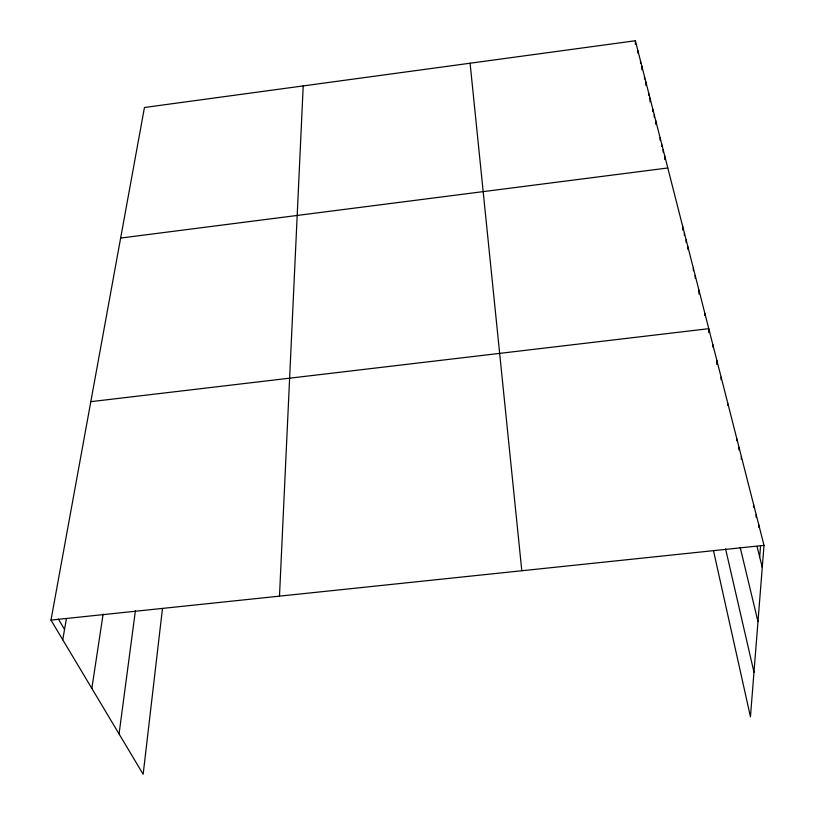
<?xml version="1.0" encoding="UTF-8"?>
<svg xmlns="http://www.w3.org/2000/svg" width="815" height="815" viewBox="0 0 815 815"><rect width="100%" height="100%" fill="white"/><g stroke="black" fill="none" stroke-linecap="round" stroke-linejoin="round"><path stroke-width="1.22" d="M682.624 229.993L682.644 226.203M684.366 235.545L684.386 233.019M686.118 242.432L686.138 239.905M687.891 249.39L687.911 246.864M693.32 270.733L693.351 268.206M695.175 278.007L695.205 275.47M698.913 294.052L698.975 290.252M704.731 315.578L704.781 313.052M708.673 332.479L708.775 328.679L90.811 401.673M712.728 346.996L712.799 344.47M716.793 364.417L716.915 360.627M721.041 379.678L721.132 377.151M727.53 405.208L727.642 402.691M279.484 596.152L303.211 85.911M736.566 440.691L736.689 438.185M738.889 449.839L739.022 447.333M741.243 459.089L741.385 456.594M753.468 507.134L753.63 504.658M756.004 517.107L756.177 514.642M758.582 527.213L758.755 524.748M759.692 557.063L760.527 546.03M162.48 608.459L143.155 774.25L50.988 620.093L144.449 107.499L635.364 40.75L764.012 545.367L750.452 716.772L713.492 550.716M119.061 733.948L135.402 610.761M91.84 688.431L103.118 614.123M62.755 639.775L66.31 619.247M120.64 238.062L667.801 167.982M50.988 620.093L764.012 545.367M58.405 619.054L64.548 629.455M757.145 546.885L762.269 567.383M740.173 547.344L757.981 621.631M725.574 548.892L753.977 672.181M470.092 63.224L521.804 570.755M635.364 40.75L635.456 44.418M637.921 50.754L637.972 53.199M641.833 66.107L641.904 69.795M640.509 60.942L640.57 63.397M645.857 81.887L645.918 85.595M644.502 76.579L644.543 79.045M648.597 92.655L648.638 95.141M649.993 98.126L650.054 101.844M654.251 114.834L654.282 117.319M652.815 109.21L652.856 111.696M655.698 120.508L655.749 124.237M661.627 143.776L661.658 146.272M660.13 137.867L660.15 140.374M664.683 155.757L664.714 159.516M663.155 149.736L663.176 152.242"/></g></svg>
